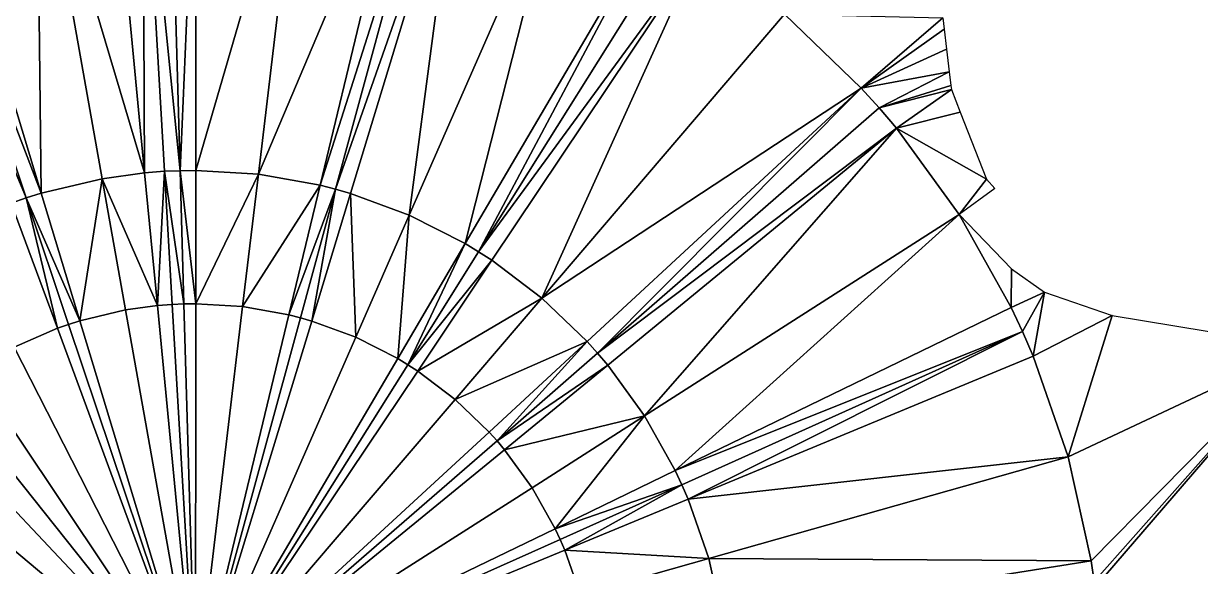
# Model space of a CAD drawing. Header units: millimetres. Extents: x 236046 to 236475, y 140480 to 140633.
# Drawn here: x 236357.3 to 236379.35, y 140534.9 to 140545.08 of the extents above; entities that cross this region are included whole.
import ezdxf

# ---------------------------------------------------------------- set-up
doc = ezdxf.new("R2010")
doc.units = ezdxf.units.MM
doc.layers.add('pas de calque', color=7, linetype='Continuous')

msp = doc.modelspace()

# ---------------------------------------------------------------- linework, layer by layer
at = {"layer": 'pas de calque'}
for points in [[(236359.532, 140549.295, 76.978), (236360.032, 140549.316, 77), (236360.233, 140542.319, 77.175), (236359.532, 140549.295, 76.978)], [(236360.032, 140549.316, 77), (236360.532, 140549.323, 77.022), (236360.233, 140542.319, 77.175), (236360.032, 140549.316, 77)], [(236360.233, 140542.319, 77.175), (236360.532, 140549.323, 77.022), (236360.527, 140542.323, 77.197), (236360.233, 140542.319, 77.175)], [(236362.527, 140549.205, 77.109), (236360.527, 140542.323, 77.197), (236360.532, 140549.323, 77.022), (236362.527, 140549.205, 77.109)], [(236358.902, 140549.246, 76.951), (236359.568, 140542.278, 77.126), (236357.547, 140549.062, 76.895), (236358.902, 140549.246, 76.951)], [(236359.568, 140542.278, 77.126), (236358.902, 140549.246, 76.951), (236359.532, 140549.295, 76.978), (236359.568, 140542.278, 77.126)], [(236360.233, 140542.319, 77.175), (236359.939, 140542.307, 77.153), (236359.532, 140549.295, 76.978), (236360.233, 140542.319, 77.175)], [(236359.939, 140542.307, 77.153), (236359.568, 140542.278, 77.126), (236359.532, 140549.295, 76.978), (236359.939, 140542.307, 77.153)], [(236360.527, 140542.323, 77.197), (236362.527, 140549.205, 77.109), (236361.7, 140542.253, 77.284), (236360.527, 140542.323, 77.197)], [(236361.7, 140542.253, 77.284), (236362.527, 140549.205, 77.109), (236364.495, 140548.852, 77.195), (236361.7, 140542.253, 77.284)], [(236357.628, 140541.896, 76.998), (236355.603, 140548.597, 76.823), (236357.547, 140549.062, 76.895), (236357.628, 140541.896, 76.998)], [(236357.547, 140549.062, 76.895), (236359.568, 140542.278, 77.126), (236358.771, 140542.169, 77.07), (236357.547, 140549.062, 76.895)], [(236357.547, 140549.062, 76.895), (236358.771, 140542.169, 77.07), (236357.628, 140541.896, 76.998), (236357.547, 140549.062, 76.895)], [(236361.7, 140542.253, 77.284), (236364.495, 140548.852, 77.195), (236362.858, 140542.046, 77.37), (236361.7, 140542.253, 77.284)], [(236364.495, 140548.852, 77.195), (236364.979, 140548.728, 77.217), (236362.858, 140542.046, 77.37), (236364.495, 140548.852, 77.195)], [(236362.858, 140542.046, 77.37), (236364.979, 140548.728, 77.217), (236363.143, 140541.973, 77.392), (236362.858, 140542.046, 77.37)], [(236365.459, 140548.59, 77.239), (236363.143, 140541.973, 77.392), (236364.979, 140548.728, 77.217), (236365.459, 140548.59, 77.239)], [(236357.348, 140541.807, 76.983), (236354.655, 140548.28, 76.793), (236355.127, 140548.445, 76.808), (236357.348, 140541.807, 76.983)], [(236357.628, 140541.896, 76.998), (236355.127, 140548.445, 76.808), (236355.603, 140548.597, 76.823), (236357.628, 140541.896, 76.998)], [(236357.348, 140541.807, 76.983), (236355.127, 140548.445, 76.808), (236357.628, 140541.896, 76.998), (236357.348, 140541.807, 76.983)], [(236363.143, 140541.973, 77.392), (236365.459, 140548.59, 77.239), (236363.425, 140541.892, 77.414), (236363.143, 140541.973, 77.392)], [(236364.528, 140541.485, 77.501), (236363.425, 140541.892, 77.414), (236365.459, 140548.59, 77.239), (236364.528, 140541.485, 77.501)], [(236364.528, 140541.485, 77.501), (236365.459, 140548.59, 77.239), (236367.335, 140547.898, 77.326), (236364.528, 140541.485, 77.501)], [(236357.07, 140541.709, 76.968), (236354.655, 140548.28, 76.793), (236357.348, 140541.807, 76.983), (236357.07, 140541.709, 76.968)], [(236364.528, 140541.485, 77.501), (236367.335, 140547.898, 77.326), (236365.576, 140540.951, 77.587), (236364.528, 140541.485, 77.501)], [(236367.335, 140547.898, 77.326), (236369.116, 140546.99, 77.412), (236365.576, 140540.951, 77.587), (236367.335, 140547.898, 77.326)], [(236365.827, 140540.798, 77.609), (236365.576, 140540.951, 77.587), (236369.116, 140546.99, 77.412), (236365.827, 140540.798, 77.609)], [(236369.116, 140546.99, 77.412), (236369.543, 140546.731, 77.434), (236365.827, 140540.798, 77.609), (236369.116, 140546.99, 77.412)], [(236369.543, 140546.731, 77.434), (236369.963, 140546.459, 77.456), (236365.827, 140540.798, 77.609), (236369.543, 140546.731, 77.434)], [(236365.827, 140540.798, 77.609), (236369.963, 140546.459, 77.456), (236366.074, 140540.639, 77.631), (236365.827, 140540.798, 77.609)], [(236366.074, 140540.639, 77.631), (236369.963, 140546.459, 77.456), (236367.012, 140539.929, 77.718), (236366.074, 140540.639, 77.631)], [(236367.012, 140539.929, 77.718), (236369.963, 140546.459, 77.456), (236371.557, 140545.253, 77.543), (236367.012, 140539.929, 77.718)], [(236372.998, 140543.868, 77.63), (236367.012, 140539.929, 77.718), (236371.557, 140545.253, 77.543), (236372.998, 140543.868, 77.63)], [(236372.998, 140543.868, 77.63), (236371.557, 140545.253, 77.543), (236374.528, 140545.184, 77.582), (236372.998, 140543.868, 77.63)], [(236372.998, 140543.868, 77.63), (236374.528, 140545.184, 77.582), (236374.553, 140544.972, 77.59), (236372.998, 140543.868, 77.63)], [(236372.998, 140543.868, 77.63), (236374.553, 140544.972, 77.59), (236374.597, 140544.599, 77.609), (236372.998, 140543.868, 77.63)], [(236374.597, 140544.599, 77.609), (236374.647, 140544.17, 77.631), (236372.998, 140543.868, 77.63), (236374.597, 140544.599, 77.609)], [(236373.332, 140543.496, 77.651), (236372.998, 140543.868, 77.63), (236374.647, 140544.17, 77.631), (236373.332, 140543.496, 77.651)], [(236374.677, 140543.917, 77.64), (236373.332, 140543.496, 77.651), (236374.647, 140544.17, 77.631), (236374.677, 140543.917, 77.64)], [(236367.859, 140539.115, 77.805), (236367.012, 140539.929, 77.718), (236372.998, 140543.868, 77.63), (236367.859, 140539.115, 77.805)], [(236368.056, 140538.896, 77.826), (236367.859, 140539.115, 77.805), (236372.998, 140543.868, 77.63), (236368.056, 140538.896, 77.826)], [(236373.332, 140543.496, 77.651), (236368.056, 140538.896, 77.826), (236372.998, 140543.868, 77.63), (236373.332, 140543.496, 77.651)], [(236374.686, 140543.842, 77.644), (236373.332, 140543.496, 77.651), (236374.677, 140543.917, 77.64), (236374.686, 140543.842, 77.644)], [(236373.655, 140543.114, 77.673), (236373.332, 140543.496, 77.651), (236374.686, 140543.842, 77.644), (236373.655, 140543.114, 77.673)], [(236373.655, 140543.114, 77.673), (236374.686, 140543.842, 77.644), (236374.852, 140543.418, 77.664), (236373.655, 140543.114, 77.673)], [(236368.056, 140538.896, 77.826), (236373.332, 140543.496, 77.651), (236373.655, 140543.114, 77.673), (236368.056, 140538.896, 77.826)], [(236374.852, 140543.418, 77.664), (236375.345, 140542.159, 77.73), (236373.655, 140543.114, 77.673), (236374.852, 140543.418, 77.664)], [(236368.246, 140538.671, 77.848), (236368.056, 140538.896, 77.826), (236373.655, 140543.114, 77.673), (236368.246, 140538.671, 77.848)], [(236368.937, 140537.72, 77.935), (236368.246, 140538.671, 77.848), (236373.655, 140543.114, 77.673), (236368.937, 140537.72, 77.935)], [(236374.831, 140541.498, 77.76), (236368.937, 140537.72, 77.935), (236373.655, 140543.114, 77.673), (236374.831, 140541.498, 77.76)], [(236375.345, 140542.159, 77.73), (236374.831, 140541.498, 77.76), (236373.655, 140543.114, 77.673), (236375.345, 140542.159, 77.73)], [(236359.806, 140539.789, 77.281), (236358.771, 140542.169, 77.07), (236359.568, 140542.278, 77.126), (236359.806, 140539.789, 77.281)], [(236359.939, 140542.307, 77.153), (236359.806, 140539.789, 77.281), (236359.568, 140542.278, 77.126), (236359.939, 140542.307, 77.153)], [(236360.084, 140539.811, 77.308), (236359.806, 140539.789, 77.281), (236359.939, 140542.307, 77.153), (236360.084, 140539.811, 77.308)], [(236359.939, 140542.307, 77.153), (236360.233, 140542.319, 77.175), (236360.305, 140539.82, 77.33), (236359.939, 140542.307, 77.153)], [(236359.939, 140542.307, 77.153), (236360.305, 140539.82, 77.33), (236360.084, 140539.811, 77.308), (236359.939, 140542.307, 77.153)], [(236360.233, 140542.319, 77.175), (236360.527, 140542.323, 77.197), (236360.525, 140539.823, 77.352), (236360.233, 140542.319, 77.175)], [(236360.233, 140542.319, 77.175), (236360.525, 140539.823, 77.352), (236360.305, 140539.82, 77.33), (236360.233, 140542.319, 77.175)], [(236360.525, 140539.823, 77.352), (236360.527, 140542.323, 77.197), (236361.7, 140542.253, 77.284), (236360.525, 140539.823, 77.352)], [(236360.525, 140539.823, 77.352), (236361.7, 140542.253, 77.284), (236361.405, 140539.771, 77.439), (236360.525, 140539.823, 77.352)], [(236361.7, 140542.253, 77.284), (236362.858, 140542.046, 77.37), (236361.405, 140539.771, 77.439), (236361.7, 140542.253, 77.284)], [(236357.628, 140541.896, 76.998), (236358.771, 140542.169, 77.07), (236358.351, 140539.503, 77.153), (236357.628, 140541.896, 76.998)], [(236359.209, 140539.708, 77.225), (236358.351, 140539.503, 77.153), (236358.771, 140542.169, 77.07), (236359.209, 140539.708, 77.225)], [(236358.771, 140542.169, 77.07), (236359.806, 140539.789, 77.281), (236359.209, 140539.708, 77.225), (236358.771, 140542.169, 77.07)], [(236361.405, 140539.771, 77.439), (236362.858, 140542.046, 77.37), (236362.273, 140539.616, 77.525), (236361.405, 140539.771, 77.439)], [(236362.858, 140542.046, 77.37), (236363.143, 140541.973, 77.392), (236362.273, 140539.616, 77.525), (236362.858, 140542.046, 77.37)], [(236375.498, 140541.983, 77.739), (236374.831, 140541.498, 77.76), (236375.345, 140542.159, 77.73), (236375.498, 140541.983, 77.739)], [(236357.348, 140541.807, 76.983), (236357.933, 140539.363, 77.123), (236357.07, 140541.709, 76.968), (236357.348, 140541.807, 76.983)], [(236358.351, 140539.503, 77.153), (236357.348, 140541.807, 76.983), (236357.628, 140541.896, 76.998), (236358.351, 140539.503, 77.153)], [(236358.351, 140539.503, 77.153), (236358.141, 140539.436, 77.138), (236357.348, 140541.807, 76.983), (236358.351, 140539.503, 77.153)], [(236358.141, 140539.436, 77.138), (236357.933, 140539.363, 77.123), (236357.348, 140541.807, 76.983), (236358.141, 140539.436, 77.138)], [(236362.273, 140539.616, 77.525), (236363.143, 140541.973, 77.392), (236362.487, 140539.561, 77.547), (236362.273, 140539.616, 77.525)], [(236362.487, 140539.561, 77.547), (236363.143, 140541.973, 77.392), (236362.699, 140539.5, 77.569), (236362.487, 140539.561, 77.547)], [(236363.425, 140541.892, 77.414), (236362.699, 140539.5, 77.569), (236363.143, 140541.973, 77.392), (236363.425, 140541.892, 77.414)], [(236363.526, 140539.194, 77.656), (236362.699, 140539.5, 77.569), (236363.425, 140541.892, 77.414), (236363.526, 140539.194, 77.656)], [(236363.425, 140541.892, 77.414), (236364.528, 140541.485, 77.501), (236363.526, 140539.194, 77.656), (236363.425, 140541.892, 77.414)], [(236357.933, 140539.363, 77.123), (236357.125, 140539.011, 77.072), (236357.07, 140541.709, 76.968), (236357.933, 140539.363, 77.123)], [(236363.526, 140539.194, 77.656), (236364.528, 140541.485, 77.501), (236364.311, 140538.794, 77.742), (236363.526, 140539.194, 77.656)], [(236364.528, 140541.485, 77.501), (236365.576, 140540.951, 77.587), (236364.311, 140538.794, 77.742), (236364.528, 140541.485, 77.501)], [(236374.831, 140541.498, 77.76), (236369.512, 140536.695, 78.022), (236368.937, 140537.72, 77.935), (236374.831, 140541.498, 77.76)], [(236375.808, 140539.754, 77.847), (236369.512, 140536.695, 78.022), (236374.831, 140541.498, 77.76), (236375.808, 140539.754, 77.847)], [(236375.811, 140540.479, 77.831), (236375.808, 140539.754, 77.847), (236374.831, 140541.498, 77.76), (236375.811, 140540.479, 77.831)], [(236364.311, 140538.794, 77.742), (236365.576, 140540.951, 77.587), (236364.5, 140538.68, 77.764), (236364.311, 140538.794, 77.742)], [(236365.827, 140540.798, 77.609), (236364.5, 140538.68, 77.764), (236365.576, 140540.951, 77.587), (236365.827, 140540.798, 77.609)], [(236364.5, 140538.68, 77.764), (236365.827, 140540.798, 77.609), (236366.074, 140540.639, 77.631), (236364.5, 140538.68, 77.764)], [(236364.685, 140538.56, 77.786), (236364.5, 140538.68, 77.764), (236366.074, 140540.639, 77.631), (236364.685, 140538.56, 77.786)], [(236366.074, 140540.639, 77.631), (236367.012, 140539.929, 77.718), (236364.685, 140538.56, 77.786), (236366.074, 140540.639, 77.631)], [(236376.43, 140540.041, 77.872), (236375.808, 140539.754, 77.847), (236375.811, 140540.479, 77.831), (236376.43, 140540.041, 77.872)], [(236375.808, 140539.754, 77.847), (236376.43, 140540.041, 77.872), (236376.02, 140539.301, 77.868), (236375.808, 140539.754, 77.847)], [(236376.219, 140538.843, 77.89), (236376.02, 140539.301, 77.868), (236376.43, 140540.041, 77.872), (236376.219, 140538.843, 77.89)], [(236377.699, 140539.603, 77.945), (236376.219, 140538.843, 77.89), (236376.43, 140540.041, 77.872), (236377.699, 140539.603, 77.945)], [(236360.305, 140539.82, 77.33), (236360.522, 140532.347, 79.63), (236360.084, 140539.811, 77.308), (236360.305, 140539.82, 77.33)], [(236360.522, 140532.347, 79.63), (236360.305, 140539.82, 77.33), (236360.525, 140539.823, 77.352), (236360.522, 140532.347, 79.63)], [(236360.525, 140539.823, 77.352), (236361.405, 140539.771, 77.439), (236360.522, 140532.347, 79.63), (236360.525, 140539.823, 77.352)], [(236364.685, 140538.56, 77.786), (236367.012, 140539.929, 77.718), (236365.388, 140538.028, 77.873), (236364.685, 140538.56, 77.786)], [(236365.388, 140538.028, 77.873), (236367.012, 140539.929, 77.718), (236367.859, 140539.115, 77.805), (236365.388, 140538.028, 77.873)], [(236360.522, 140532.347, 79.63), (236358.351, 140539.503, 77.153), (236359.209, 140539.708, 77.225), (236360.522, 140532.347, 79.63)], [(236360.522, 140532.347, 79.63), (236359.209, 140539.708, 77.225), (236359.806, 140539.789, 77.281), (236360.522, 140532.347, 79.63)], [(236359.806, 140539.789, 77.281), (236360.084, 140539.811, 77.308), (236360.522, 140532.347, 79.63), (236359.806, 140539.789, 77.281)], [(236362.273, 140539.616, 77.525), (236360.522, 140532.347, 79.63), (236361.405, 140539.771, 77.439), (236362.273, 140539.616, 77.525)], [(236360.522, 140532.347, 79.63), (236362.273, 140539.616, 77.525), (236362.487, 140539.561, 77.547), (236360.522, 140532.347, 79.63)], [(236376.02, 140539.301, 77.868), (236369.512, 140536.695, 78.022), (236375.808, 140539.754, 77.847), (236376.02, 140539.301, 77.868)], [(236376.219, 140538.843, 77.89), (236377.699, 140539.603, 77.945), (236376.875, 140536.955, 77.977), (236376.219, 140538.843, 77.89)], [(236381.257, 140539.014, 78.138), (236376.875, 140536.955, 77.977), (236377.699, 140539.603, 77.945), (236381.257, 140539.014, 78.138)], [(236360.522, 140532.347, 79.63), (236357.933, 140539.363, 77.123), (236358.141, 140539.436, 77.138), (236360.522, 140532.347, 79.63)], [(236360.522, 140532.347, 79.63), (236358.141, 140539.436, 77.138), (236358.351, 140539.503, 77.153), (236360.522, 140532.347, 79.63)], [(236362.699, 140539.5, 77.569), (236360.522, 140532.347, 79.63), (236362.487, 140539.561, 77.547), (236362.699, 140539.5, 77.569)], [(236360.522, 140532.347, 79.63), (236362.699, 140539.5, 77.569), (236363.526, 140539.194, 77.656), (236360.522, 140532.347, 79.63)], [(236360.522, 140532.347, 79.63), (236357.125, 140539.011, 77.072), (236357.933, 140539.363, 77.123), (236360.522, 140532.347, 79.63)], [(236363.526, 140539.194, 77.656), (236364.311, 140538.794, 77.742), (236360.522, 140532.347, 79.63), (236363.526, 140539.194, 77.656)], [(236369.512, 140536.695, 78.022), (236376.02, 140539.301, 77.868), (236369.637, 140536.429, 78.043), (236369.512, 140536.695, 78.022)], [(236369.637, 140536.429, 78.043), (236376.02, 140539.301, 77.868), (236369.754, 140536.159, 78.065), (236369.637, 140536.429, 78.043)], [(236369.754, 140536.159, 78.065), (236376.02, 140539.301, 77.868), (236376.219, 140538.843, 77.89), (236369.754, 140536.159, 78.065)], [(236357.125, 140539.011, 77.072), (236360.522, 140532.347, 79.63), (236356.363, 140538.566, 77.034), (236357.125, 140539.011, 77.072)], [(236367.859, 140539.115, 77.805), (236366.024, 140537.417, 77.96), (236365.388, 140538.028, 77.873), (236367.859, 140539.115, 77.805)], [(236366.024, 140537.417, 77.96), (236367.859, 140539.115, 77.805), (236366.171, 140537.253, 77.981), (236366.024, 140537.417, 77.96)], [(236368.056, 140538.896, 77.826), (236366.171, 140537.253, 77.981), (236367.859, 140539.115, 77.805), (236368.056, 140538.896, 77.826)], [(236377.306, 140535.003, 78.064), (236376.875, 140536.955, 77.977), (236381.257, 140539.014, 78.138), (236377.306, 140535.003, 78.064)], [(236377.306, 140535.003, 78.064), (236381.257, 140539.014, 78.138), (236377.363, 140534.614, 78.081), (236377.306, 140535.003, 78.064)], [(236377.363, 140534.614, 78.081), (236381.257, 140539.014, 78.138), (236377.377, 140534.508, 78.085), (236377.363, 140534.614, 78.081)], [(236381.257, 140539.014, 78.138), (236380.977, 140530.619, 78.379), (236377.377, 140534.508, 78.085), (236381.257, 140539.014, 78.138)], [(236364.5, 140538.68, 77.764), (236360.522, 140532.347, 79.63), (236364.311, 140538.794, 77.742), (236364.5, 140538.68, 77.764)], [(236366.171, 140537.253, 77.981), (236368.056, 140538.896, 77.826), (236368.246, 140538.671, 77.848), (236366.171, 140537.253, 77.981)], [(236376.875, 140536.955, 77.977), (236369.754, 140536.159, 78.065), (236376.219, 140538.843, 77.89), (236376.875, 140536.955, 77.977)], [(236356.363, 140538.566, 77.034), (236360.522, 140532.347, 79.63), (236355.863, 140538.202, 77.016), (236356.363, 140538.566, 77.034)], [(236360.522, 140532.347, 79.63), (236364.5, 140538.68, 77.764), (236364.685, 140538.56, 77.786), (236360.522, 140532.347, 79.63)], [(236364.685, 140538.56, 77.786), (236365.388, 140538.028, 77.873), (236360.522, 140532.347, 79.63), (236364.685, 140538.56, 77.786)], [(236366.314, 140537.085, 78.003), (236366.171, 140537.253, 77.981), (236368.246, 140538.671, 77.848), (236366.314, 140537.085, 78.003)], [(236368.937, 140537.72, 77.935), (236366.314, 140537.085, 78.003), (236368.246, 140538.671, 77.848), (236368.937, 140537.72, 77.935)], [(236360.522, 140532.347, 79.63), (236355.395, 140537.799, 77.004), (236355.863, 140538.202, 77.016), (236360.522, 140532.347, 79.63)], [(236360.522, 140532.347, 79.63), (236365.388, 140538.028, 77.873), (236366.024, 140537.417, 77.96), (236360.522, 140532.347, 79.63)], [(236354.788, 140537.16, 76.998), (236355.395, 140537.799, 77.004), (236360.522, 140532.347, 79.63), (236354.788, 140537.16, 76.998)], [(236366.314, 140537.085, 78.003), (236368.937, 140537.72, 77.935), (236366.832, 140536.371, 78.09), (236366.314, 140537.085, 78.003)], [(236367.264, 140535.602, 78.177), (236366.832, 140536.371, 78.09), (236368.937, 140537.72, 77.935), (236367.264, 140535.602, 78.177)], [(236368.937, 140537.72, 77.935), (236369.512, 140536.695, 78.022), (236367.264, 140535.602, 78.177), (236368.937, 140537.72, 77.935)], [(236366.171, 140537.253, 77.981), (236360.522, 140532.347, 79.63), (236366.024, 140537.417, 77.96), (236366.171, 140537.253, 77.981)], [(236360.522, 140532.347, 79.63), (236366.171, 140537.253, 77.981), (236366.314, 140537.085, 78.003), (236360.522, 140532.347, 79.63)], [(236354.788, 140537.16, 76.998), (236360.522, 140532.347, 79.63), (236354.36, 140536.6, 77.003), (236354.788, 140537.16, 76.998)], [(236366.314, 140537.085, 78.003), (236366.832, 140536.371, 78.09), (236360.522, 140532.347, 79.63), (236366.314, 140537.085, 78.003)], [(236376.875, 140536.955, 77.977), (236370.14, 140535.048, 78.152), (236369.754, 140536.159, 78.065), (236376.875, 140536.955, 77.977)], [(236376.875, 140536.955, 77.977), (236377.306, 140535.003, 78.064), (236370.14, 140535.048, 78.152), (236376.875, 140536.955, 77.977)], [(236353.985, 140536.003, 77.017), (236354.36, 140536.6, 77.003), (236360.522, 140532.347, 79.63), (236353.985, 140536.003, 77.017)], [(236369.637, 140536.429, 78.043), (236367.264, 140535.602, 78.177), (236369.512, 140536.695, 78.022), (236369.637, 140536.429, 78.043)], [(236367.264, 140535.602, 78.177), (236360.522, 140532.347, 79.63), (236366.832, 140536.371, 78.09), (236367.264, 140535.602, 78.177)], [(236367.357, 140535.403, 78.198), (236367.264, 140535.602, 78.177), (236369.637, 140536.429, 78.043), (236367.357, 140535.403, 78.198)], [(236367.445, 140535.2, 78.22), (236367.357, 140535.403, 78.198), (236369.637, 140536.429, 78.043), (236367.445, 140535.2, 78.22)], [(236369.754, 140536.159, 78.065), (236367.445, 140535.2, 78.22), (236369.637, 140536.429, 78.043), (236369.754, 140536.159, 78.065)], [(236369.754, 140536.159, 78.065), (236370.14, 140535.048, 78.152), (236367.445, 140535.2, 78.22), (236369.754, 140536.159, 78.065)], [(236353.985, 140536.003, 77.017), (236360.522, 140532.347, 79.63), (236353.599, 140535.21, 77.046), (236353.985, 140536.003, 77.017)], [(236367.357, 140535.403, 78.198), (236360.522, 140532.347, 79.63), (236367.264, 140535.602, 78.177), (236367.357, 140535.403, 78.198)], [(236360.522, 140532.347, 79.63), (236353.517, 140535.005, 77.055), (236353.599, 140535.21, 77.046), (236360.522, 140532.347, 79.63)], [(236367.357, 140535.403, 78.198), (236367.445, 140535.2, 78.22), (236360.522, 140532.347, 79.63), (236367.357, 140535.403, 78.198)], [(236367.734, 140534.367, 78.307), (236360.522, 140532.347, 79.63), (236367.445, 140535.2, 78.22), (236367.734, 140534.367, 78.307)], [(236370.14, 140535.048, 78.152), (236367.734, 140534.367, 78.307), (236367.445, 140535.2, 78.22), (236370.14, 140535.048, 78.152)], [(236353.517, 140535.005, 77.055), (236360.522, 140532.347, 79.63), (236353.441, 140534.798, 77.065), (236353.517, 140535.005, 77.055)], [(236370.14, 140535.048, 78.152), (236370.393, 140533.9, 78.239), (236367.734, 140534.367, 78.307), (236370.14, 140535.048, 78.152)], [(236370.393, 140533.9, 78.239), (236370.14, 140535.048, 78.152), (236377.306, 140535.003, 78.064), (236370.393, 140533.9, 78.239)], [(236377.363, 140534.614, 78.081), (236370.393, 140533.9, 78.239), (236377.306, 140535.003, 78.064), (236377.363, 140534.614, 78.081)]]:
    msp.add_3dface(points, dxfattribs=at)

doc.saveas('drawing.dxf')
